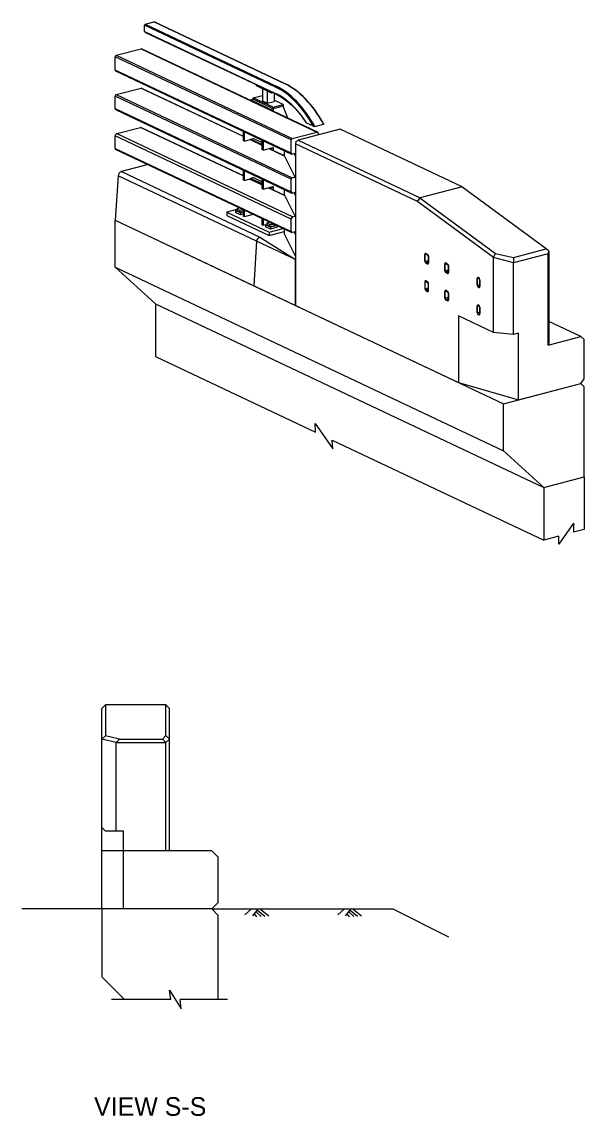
# Model space of a CAD drawing. Extents: x -815.1 to -729.9, y 412.9 to 478.6.
# Drawn here: x -815.08 to -805.43, y 428.85 to 447.63 of the extents above; entities that cross this region are included whole.
import ezdxf

# ---------------------------------------------------------------- set-up
doc = ezdxf.new("R2010")
doc.units = 0
for name, color, linetype in [('rd_PROFILE-FINISH', 7, 'Continuous'), ('rd_PROFILE-OG', 7, 'Continuous'), ('str_Concrete-A', 7, 'Continuous'), ('str_Misc-Steel-A', 7, 'Continuous'), ('str_Misc-Steel-B', 7, 'Continuous'), ('str_Misc-Steel-C', 7, 'Continuous'), ('str_Misc-Steel-D', 7, 'Continuous'), ('str_Misc-Steel-E', 7, 'Continuous'), ('str_Structural-Steel-B', 7, 'Continuous'), ('str_Text-A', 7, 'Continuous')]:
    doc.layers.add(name, color=color, linetype=linetype)

msp = doc.modelspace()

# ---------------------------------------------------------------- linework, layer by layer
at = {"layer": 'rd_PROFILE-FINISH'}
for p, q in [((-813.713, 432.409), (-815.083, 432.409)), ((-811.139, 432.409), (-811.253, 432.307)), ((-811.253, 432.409), (-810.453, 432.409)), ((-811.031, 432.408), (-811.125, 432.288)), ((-811.095, 432.323), (-811.053, 432.272)), ((-811.063, 432.357), (-810.975, 432.277)), ((-811.04, 432.39), (-810.911, 432.284)), ((-810.987, 432.408), (-810.843, 432.289)), ((-809.547, 432.409), (-809.661, 432.307)), ((-809.661, 432.409), (-808.861, 432.409)), ((-809.439, 432.408), (-809.533, 432.288)), ((-809.503, 432.323), (-809.462, 432.272)), ((-809.472, 432.357), (-809.384, 432.277)), ((-809.448, 432.39), (-809.32, 432.284)), ((-809.395, 432.408), (-809.251, 432.289))]:
    msp.add_line(p, q, dxfattribs=at)
at = {"layer": 'rd_PROFILE-OG'}
for p, q in [((-811.824, 432.409), (-808.713, 432.409)), ((-808.713, 432.409), (-807.757, 431.931))]:
    msp.add_line(p, q, dxfattribs=at)
at = {"layer": 'str_Concrete-A'}
for p, q in [((-809.621, 445.789), (-810.342, 445.601)), ((-807.526, 444.799), (-809.621, 445.789)), ((-810.38, 445.577), (-810.385, 445.539)), ((-810.38, 445.577), (-810.342, 445.601)), ((-810.342, 445.601), (-808.247, 444.611)), ((-810.385, 445.539), (-810.385, 442.763)), ((-808.293, 444.55), (-810.385, 445.539)), ((-812.913, 445.182), (-813.374, 445.061)), ((-813.374, 445.061), (-810.997, 443.938)), ((-813.431, 444.99), (-813.481, 444.226)), ((-811.054, 443.867), (-813.431, 444.99)), ((-807.526, 444.799), (-808.247, 444.611)), ((-806.083, 443.736), (-807.53, 444.798)), ((-806.987, 443.588), (-808.308, 444.558)), ((-808.293, 444.55), (-808.247, 444.611)), ((-808.251, 444.61), (-806.954, 443.658)), ((-813.481, 444.226), (-811.103, 443.102)), ((-813.481, 444.226), (-806.816, 441.076)), ((-813.481, 443.419), (-813.481, 444.226)), ((-810.997, 443.938), (-810.385, 443.551)), ((-811.054, 443.867), (-811.103, 443.102)), ((-810.385, 443.551), (-811.054, 443.867)), ((-810.385, 443.551), (-811.054, 443.867)), ((-806.642, 443.59), (-806.083, 443.736)), ((-806.045, 443.704), (-806.083, 443.736)), ((-806.045, 443.704), (-806.051, 443.651)), ((-806.04, 443.696), (-806.045, 443.704)), ((-806.04, 443.696), (-806.04, 442.11)), ((-806.987, 443.588), (-806.954, 443.658)), ((-806.987, 442.301), (-806.987, 443.588)), ((-806.643, 443.497), (-806.987, 443.588)), ((-806.954, 443.658), (-806.642, 443.59)), ((-806.051, 443.651), (-806.643, 443.497)), ((-806.642, 443.59), (-806.643, 443.497)), ((-806.051, 442.083), (-806.051, 443.651)), ((-813.481, 443.419), (-806.816, 440.269)), ((-812.789, 442.792), (-813.481, 443.419)), ((-806.643, 442.266), (-806.643, 443.497)), ((-812.789, 442.792), (-806.124, 439.642)), ((-812.789, 442.792), (-812.789, 441.889)), ((-810.385, 442.763), (-807.588, 441.441)), ((-807.588, 442.585), (-807.588, 441.441)), ((-806.987, 442.301), (-807.588, 442.585)), ((-805.489, 442.23), (-806.04, 442.491)), ((-806.643, 442.266), (-806.987, 442.301)), ((-806.556, 442.288), (-806.643, 442.266)), ((-806.556, 441.144), (-806.556, 442.288)), ((-806.051, 442.083), (-805.489, 442.23)), ((-805.431, 442.178), (-805.489, 442.23)), ((-806.051, 442.083), (-806.04, 442.11)), ((-805.431, 441.505), (-805.431, 442.178)), ((-812.789, 441.889), (-810.04, 440.59)), ((-807.588, 441.441), (-806.556, 441.144)), ((-805.489, 441.423), (-805.431, 441.505)), ((-806.816, 441.076), (-805.489, 441.423)), ((-806.556, 441.144), (-805.489, 441.423)), ((-805.431, 441.371), (-805.489, 441.423)), ((-805.431, 439.823), (-805.431, 441.371)), ((-806.816, 440.269), (-806.816, 441.076)), ((-810.04, 440.59), (-810.05, 440.74)), ((-810.05, 440.74), (-809.745, 440.305)), ((-809.745, 440.305), (-809.755, 440.455)), ((-809.755, 440.455), (-806.124, 438.739)), ((-806.816, 440.269), (-806.124, 439.642)), ((-806.124, 439.642), (-805.431, 439.823)), ((-805.431, 439.823), (-805.431, 438.92)), ((-806.124, 439.642), (-806.124, 438.739)), ((-805.615, 439.027), (-805.867, 438.669)), ((-805.615, 439.027), (-805.611, 438.873)), ((-805.431, 438.92), (-805.611, 438.873)), ((-805.867, 438.806), (-806.124, 438.739)), ((-805.867, 438.669), (-805.867, 438.806)), ((-813.713, 435.846), (-813.65, 435.909)), ((-813.713, 432.409), (-813.713, 435.846)), ((-812.609, 435.909), (-813.65, 435.909)), ((-813.65, 435.909), (-813.65, 435.381)), ((-812.546, 435.846), (-812.609, 435.909)), ((-812.609, 435.388), (-812.609, 435.909)), ((-812.546, 433.409), (-812.546, 435.846)), ((-813.713, 435.325), (-813.65, 435.381)), ((-813.463, 435.263), (-813.713, 435.325)), ((-813.408, 435.325), (-813.65, 435.381)), ((-813.463, 435.263), (-813.408, 435.325)), ((-813.463, 433.742), (-813.463, 435.263)), ((-813.463, 435.263), (-812.609, 435.263)), ((-813.408, 435.325), (-812.671, 435.325)), ((-812.671, 435.325), (-812.609, 435.388)), ((-812.671, 435.325), (-812.609, 435.263)), ((-812.609, 435.388), (-812.546, 435.325)), ((-812.609, 435.263), (-812.546, 435.325)), ((-812.609, 433.409), (-812.609, 435.263)), ((-813.65, 433.742), (-813.713, 433.804)), ((-813.338, 433.742), (-813.65, 433.742)), ((-813.338, 432.409), (-813.338, 433.742)), ((-812.609, 433.409), (-813.713, 433.409)), ((-811.824, 433.409), (-812.609, 433.409)), ((-811.824, 433.409), (-811.713, 433.297)), ((-811.713, 432.52), (-811.713, 433.297)), ((-811.824, 432.409), (-811.713, 432.52)), ((-813.713, 432.409), (-813.713, 431.242)), ((-811.824, 432.409), (-813.713, 432.409)), ((-811.824, 432.409), (-811.713, 432.297)), ((-811.713, 430.853), (-811.713, 432.297)), ((-813.324, 430.853), (-813.713, 431.242)), ((-812.527, 430.853), (-813.544, 430.853)), ((-811.552, 430.853), (-812.367, 430.853))]:
    msp.add_line(p, q, dxfattribs=at)
for points in [[(-811.103, 443.102), (-810.385, 442.763), (-810.385, 443.551)], [(-812.527, 430.853), (-812.547, 431.013), (-812.347, 430.693), (-812.367, 430.853)]]:
    msp.add_lwpolyline(points, dxfattribs=at)
for centre in [(-813.374, 444.994), (-810.997, 443.871)]:
    msp.add_ellipse(centre, major_axis=(0.0307, 0.065), ratio=0.751434, start_param=0.561387, end_param=1.967099, dxfattribs=at)
at = {"layer": 'str_Misc-Steel-A'}
for p, q in [((-811.056, 446.531), (-811.056, 446.551)), ((-810.798, 446.409), (-811.056, 446.531)), ((-811.113, 446.329), (-810.955, 446.37)), ((-810.77, 446.167), (-811.113, 446.329)), ((-811.113, 446.304), (-811.113, 446.329)), ((-810.955, 446.484), (-810.955, 446.276)), ((-810.87, 446.443), (-810.87, 446.235)), ((-810.798, 446.409), (-810.798, 446.43)), ((-810.761, 446.419), (-810.798, 446.409)), ((-810.754, 446.416), (-810.754, 446.265)), ((-811.156, 446.292), (-811.113, 446.304)), ((-810.813, 446.13), (-811.156, 446.292)), ((-811.156, 446.279), (-811.156, 446.292)), ((-810.77, 446.141), (-811.113, 446.304)), ((-810.955, 446.276), (-810.87, 446.235)), ((-810.87, 446.235), (-810.754, 446.265)), ((-810.813, 446.13), (-810.77, 446.141)), ((-810.77, 446.167), (-810.597, 446.212)), ((-810.597, 446.187), (-810.77, 446.141)), ((-810.77, 446.141), (-810.77, 446.167)), ((-810.597, 446.212), (-810.754, 446.286)), ((-810.597, 446.212), (-810.597, 446.187)), ((-810.813, 446.117), (-810.813, 446.13)), ((-811.156, 445.619), (-811.113, 445.631)), ((-811.156, 445.61), (-811.156, 445.619)), ((-810.964, 445.529), (-811.156, 445.619)), ((-810.964, 445.56), (-811.113, 445.631)), ((-810.813, 445.457), (-810.825, 445.463)), ((-810.813, 445.457), (-810.77, 445.469)), ((-810.813, 445.448), (-810.813, 445.457)), ((-810.77, 445.469), (-810.782, 445.474)), ((-811.156, 444.946), (-811.113, 444.958)), ((-811.156, 444.932), (-811.156, 444.946)), ((-810.964, 444.856), (-811.156, 444.946)), ((-810.964, 444.888), (-811.113, 444.958)), ((-810.813, 444.784), (-810.825, 444.79)), ((-810.813, 444.784), (-810.77, 444.796)), ((-810.813, 444.769), (-810.813, 444.784)), ((-810.77, 444.796), (-810.782, 444.801)), ((-810.77, 444.796), (-810.77, 444.749)), ((-811.415, 444.393), (-811.391, 444.399)), ((-811.415, 444.393), (-811.415, 444.359)), ((-811.329, 444.353), (-811.415, 444.393)), ((-811.329, 444.319), (-811.415, 444.359)), ((-811.391, 444.418), (-811.361, 444.443)), ((-811.391, 444.418), (-811.391, 444.385)), ((-811.345, 444.396), (-811.391, 444.418)), ((-811.345, 444.363), (-811.391, 444.385)), ((-811.361, 444.443), (-811.358, 444.444)), ((-811.286, 444.399), (-811.345, 444.396)), ((-811.345, 444.396), (-811.345, 444.363)), ((-811.286, 444.365), (-811.345, 444.363)), ((-811.286, 444.364), (-811.329, 444.353)), ((-811.329, 444.353), (-811.329, 444.319)), ((-811.286, 444.33), (-811.329, 444.319)), ((-811.265, 444.221), (-811.286, 444.231)), ((-810.9, 444.15), (-810.877, 444.156)), ((-810.9, 444.15), (-810.9, 444.116)), ((-810.814, 444.109), (-810.9, 444.15)), ((-810.814, 444.076), (-810.9, 444.116)), ((-810.877, 444.175), (-810.846, 444.2)), ((-810.877, 444.175), (-810.877, 444.142)), ((-810.831, 444.153), (-810.877, 444.175)), ((-810.831, 444.12), (-810.877, 444.142)), ((-810.846, 444.2), (-810.843, 444.2)), ((-810.753, 444.156), (-810.831, 444.153)), ((-810.831, 444.153), (-810.831, 444.12)), ((-810.753, 444.123), (-810.831, 444.12)), ((-810.765, 444.122), (-810.814, 444.109)), ((-810.814, 444.109), (-810.814, 444.076)), ((-810.699, 444.106), (-810.814, 444.076)), ((-810.752, 444.157), (-810.753, 444.156)), ((-810.753, 444.156), (-810.753, 444.123)), ((-810.726, 444.145), (-810.753, 444.123)), ((-810.709, 444.137), (-810.748, 444.127)), ((-810.699, 444.132), (-810.699, 444.106))]:
    msp.add_line(p, q, dxfattribs=at)
at = {"layer": 'str_Misc-Steel-B'}
for p, q in [((-811.391, 444.413), (-811.566, 444.367)), ((-811.566, 444.367), (-811.566, 444.308)), ((-811.566, 444.367), (-810.837, 444.023)), ((-811.566, 444.308), (-810.837, 443.964)), ((-810.837, 444.023), (-810.599, 444.085)), ((-810.837, 443.964), (-810.581, 444.031)), ((-810.837, 444.023), (-810.837, 443.964))]:
    msp.add_line(p, q, dxfattribs=at)
at = {"layer": 'str_Misc-Steel-C'}
for p, q in [((-808.166, 443.524), (-808.166, 443.64)), ((-808.14, 443.641), (-808.158, 443.636)), ((-808.158, 443.52), (-808.158, 443.636)), ((-808.11, 443.533), (-808.158, 443.52)), ((-808.15, 443.658), (-808.119, 443.643)), ((-808.15, 443.646), (-808.119, 443.631)), ((-808.11, 443.513), (-808.15, 443.503)), ((-808.11, 443.613), (-808.11, 443.497)), ((-808.102, 443.61), (-808.102, 443.493)), ((-808.119, 443.488), (-808.15, 443.503)), ((-808.119, 443.475), (-808.15, 443.49)), ((-807.823, 443.362), (-807.823, 443.478)), ((-807.797, 443.479), (-807.815, 443.474)), ((-807.815, 443.358), (-807.815, 443.474)), ((-807.767, 443.371), (-807.815, 443.358)), ((-807.807, 443.496), (-807.776, 443.481)), ((-807.807, 443.483), (-807.776, 443.469)), ((-807.767, 443.351), (-807.807, 443.341)), ((-807.776, 443.326), (-807.807, 443.341)), ((-807.776, 443.313), (-807.807, 443.328)), ((-807.767, 443.451), (-807.767, 443.335)), ((-807.759, 443.448), (-807.759, 443.331)), ((-808.166, 443.169), (-808.166, 443.053)), ((-808.14, 443.17), (-808.158, 443.165)), ((-808.158, 443.049), (-808.158, 443.165)), ((-808.119, 443.172), (-808.15, 443.187)), ((-808.15, 443.175), (-808.119, 443.16)), ((-808.11, 443.142), (-808.11, 443.026)), ((-808.102, 443.022), (-808.102, 443.139)), ((-807.266, 443.111), (-807.266, 443.227)), ((-807.237, 443.231), (-807.261, 443.225)), ((-807.261, 443.108), (-807.261, 443.225)), ((-807.249, 443.245), (-807.24, 443.241)), ((-807.249, 443.237), (-807.24, 443.232)), ((-807.228, 443.209), (-807.228, 443.093)), ((-807.223, 443.207), (-807.223, 443.091)), ((-808.11, 443.062), (-808.158, 443.049)), ((-808.11, 443.042), (-808.15, 443.032)), ((-808.119, 443.017), (-808.15, 443.032)), ((-808.15, 443.019), (-808.119, 443.004)), ((-807.823, 442.891), (-807.823, 443.007)), ((-807.797, 443.008), (-807.815, 443.003)), ((-807.815, 442.887), (-807.815, 443.003)), ((-807.807, 443.025), (-807.776, 443.01)), ((-807.807, 443.012), (-807.776, 442.998)), ((-807.767, 442.98), (-807.767, 442.864)), ((-807.759, 442.977), (-807.759, 442.86)), ((-807.228, 443.117), (-807.261, 443.108)), ((-807.229, 443.091), (-807.249, 443.086)), ((-807.24, 443.081), (-807.249, 443.086)), ((-807.24, 443.073), (-807.249, 443.077)), ((-807.767, 442.9), (-807.815, 442.887)), ((-807.767, 442.88), (-807.807, 442.869)), ((-807.776, 442.855), (-807.807, 442.869)), ((-807.776, 442.842), (-807.807, 442.857)), ((-807.266, 442.64), (-807.266, 442.756)), ((-807.237, 442.76), (-807.261, 442.754)), ((-807.249, 442.774), (-807.24, 442.77)), ((-807.249, 442.766), (-807.24, 442.761)), ((-807.261, 442.637), (-807.261, 442.754)), ((-807.228, 442.646), (-807.261, 442.637)), ((-807.229, 442.62), (-807.249, 442.614)), ((-807.24, 442.61), (-807.249, 442.615)), ((-807.24, 442.601), (-807.249, 442.606)), ((-807.228, 442.738), (-807.228, 442.622)), ((-807.223, 442.736), (-807.223, 442.62))]:
    msp.add_line(p, q, dxfattribs=at)
for centre, major_axis, start_param, end_param in [((-808.15, 443.632), (-0.007, 0.0269), 5.845917, 7.416713), ((-808.15, 443.516), (-0.007, 0.0269), 1.133528, 2.704324), ((-808.15, 443.632), (0.0036, -0.0139), 2.704324, 4.27512), ((-808.15, 443.516), (0.0036, -0.0139), 4.27512, 5.845917), ((-808.119, 443.617), (-0.007, 0.0269), 4.27512, 5.845917), ((-808.119, 443.617), (-0.0036, 0.0139), 4.27512, 5.845917), ((-808.119, 443.501), (-0.0036, 0.0139), 2.704324, 4.27512), ((-808.119, 443.501), (-0.007, 0.0269), 2.704324, 4.27512), ((-807.807, 443.47), (0.007, -0.0269), 2.704324, 4.27512), ((-807.807, 443.354), (0.007, -0.0269), 4.27512, 5.845917), ((-807.807, 443.47), (0.0036, -0.0139), 2.704324, 4.27512), ((-807.807, 443.354), (0.0036, -0.0139), 4.27512, 5.845917), ((-807.776, 443.455), (-0.007, 0.0269), 4.27512, 5.845917), ((-807.776, 443.455), (-0.0036, 0.0139), 4.27512, 5.845917), ((-807.776, 443.339), (-0.0036, 0.0139), 2.704324, 4.27512), ((-807.776, 443.339), (-0.007, 0.0269), 2.704324, 4.27512), ((-808.15, 443.161), (-0.007, 0.0269), 5.845917, 7.416713), ((-808.15, 443.161), (0.0036, -0.0139), 2.704324, 4.27512), ((-808.119, 443.146), (-0.007, 0.0269), 4.27512, 5.845917), ((-808.119, 443.146), (-0.0036, 0.0139), 4.27512, 5.845917), ((-807.249, 443.219), (0.007, -0.0269), 2.704324, 4.27512), ((-807.249, 443.219), (0.0048, -0.0182), 2.704324, 4.27512), ((-807.24, 443.215), (-0.007, 0.0269), 4.27512, 5.845917), ((-807.24, 443.215), (-0.0048, 0.0182), 4.27512, 5.845917), ((-808.15, 443.045), (-0.007, 0.0269), 1.133528, 2.704324), ((-808.15, 443.045), (0.0036, -0.0139), 4.27512, 5.845917), ((-808.119, 443.03), (-0.0036, 0.0139), 2.704324, 4.27512), ((-808.119, 443.03), (-0.007, 0.0269), 2.704324, 4.27512), ((-807.807, 442.999), (0.007, -0.0269), 2.704324, 4.27512), ((-807.807, 442.999), (0.0036, -0.0139), 2.704324, 4.27512), ((-807.776, 442.984), (-0.007, 0.0269), 4.27512, 5.845917), ((-807.776, 442.984), (-0.0036, 0.0139), 4.27512, 5.845917), ((-807.249, 443.103), (0.007, -0.0269), 4.27512, 5.845917), ((-807.249, 443.103), (0.0048, -0.0182), 4.27512, 5.845917), ((-807.24, 443.099), (-0.0048, 0.0182), 2.704324, 4.27512), ((-807.24, 443.099), (-0.007, 0.0269), 2.704324, 4.27512), ((-807.807, 442.883), (0.007, -0.0269), 4.27512, 5.845917), ((-807.807, 442.883), (0.0036, -0.0139), 4.27512, 5.845917), ((-807.776, 442.868), (-0.0036, 0.0139), 2.704324, 4.27512), ((-807.776, 442.868), (-0.007, 0.0269), 2.704324, 4.27512), ((-807.249, 442.748), (0.007, -0.0269), 2.704324, 4.27512), ((-807.249, 442.748), (0.0048, -0.0182), 2.704324, 4.27512), ((-807.24, 442.744), (-0.007, 0.0269), 4.27512, 5.845917), ((-807.24, 442.744), (-0.0048, 0.0182), 4.27512, 5.845917), ((-807.249, 442.632), (0.007, -0.0269), 4.27512, 5.845917), ((-807.249, 442.632), (0.0048, -0.0182), 4.27512, 5.845917), ((-807.24, 442.628), (-0.0048, 0.0182), 2.704324, 4.27512), ((-807.24, 442.628), (-0.007, 0.0269), 2.704324, 4.27512)]:
    msp.add_ellipse(centre, major_axis=major_axis, ratio=0.55854, start_param=start_param, end_param=end_param, dxfattribs=at)
at = {"layer": 'str_Misc-Steel-D'}
for p, q in [((-810.77, 446.141), (-811.113, 446.304)), ((-810.597, 446.187), (-810.77, 446.141)), ((-810.77, 446.141), (-810.77, 446.097)), ((-810.515, 445.976), (-810.597, 446.187)), ((-811.286, 445.755), (-811.286, 445.594)), ((-811.265, 445.584), (-811.286, 445.594)), ((-811.265, 445.745), (-811.265, 445.584)), ((-811.265, 445.584), (-811.156, 445.612)), ((-810.964, 445.603), (-810.964, 445.442)), ((-810.943, 445.593), (-810.943, 445.432)), ((-810.943, 445.432), (-810.964, 445.442)), ((-810.943, 445.432), (-810.77, 445.477)), ((-810.77, 445.477), (-810.77, 445.428)), ((-810.77, 445.469), (-810.77, 445.428)), ((-811.286, 445.088), (-811.286, 444.921)), ((-811.265, 445.078), (-811.265, 444.911)), ((-811.265, 444.911), (-811.286, 444.921)), ((-811.265, 444.911), (-811.156, 444.939)), ((-811.103, 444.953), (-811.092, 444.956)), ((-811.092, 444.956), (-811.092, 444.948)), ((-810.964, 444.936), (-810.964, 444.769)), ((-810.943, 444.926), (-810.943, 444.759)), ((-810.943, 444.759), (-810.964, 444.769)), ((-810.943, 444.759), (-810.77, 444.804)), ((-810.77, 444.804), (-810.77, 444.749)), ((-811.286, 444.41), (-811.286, 444.299)), ((-811.265, 444.288), (-811.286, 444.299)), ((-811.265, 444.399), (-811.265, 444.288)), ((-811.113, 444.328), (-811.265, 444.288)), ((-810.964, 444.258), (-810.964, 444.147)), ((-810.943, 444.137), (-810.964, 444.147)), ((-810.943, 444.247), (-810.943, 444.137)), ((-810.9, 444.148), (-810.943, 444.137))]:
    msp.add_line(p, q, dxfattribs=at)
at = {"layer": 'str_Misc-Steel-E'}
for p, q in [((-810.727, 446.512), (-812.976, 447.575)), ((-812.976, 447.466), (-812.976, 447.575)), ((-812.976, 447.466), (-810.727, 446.403)), ((-812.971, 447.456), (-810.722, 446.394)), ((-812.965, 447.591), (-812.814, 447.63)), ((-812.965, 447.591), (-810.716, 446.528)), ((-810.565, 446.567), (-812.814, 447.63)), ((-812.814, 447.63), (-810.565, 446.567)), ((-812.808, 447.63), (-810.559, 446.567)), ((-810.078, 445.84), (-810.194, 445.894)), ((-810.054, 445.836), (-809.903, 445.876))]:
    msp.add_line(p, q, dxfattribs=at)
for centre, major_axis, ratio, start_param, end_param in [((-812.965, 447.578), (-0.0057, -0.0122), 0.751434, 3.70298, 5.273776), ((-812.965, 447.469), (-0.0057, -0.0122), 0.751434, 5.273776, 6.283185), ((-812.814, 447.618), (-0.0057, -0.0122), 0.751434, 3.141593, 3.70298), ((-810.727, 444.91), (-0.432, 1.656), 0.55854, 5.15661, 5.845917), ((-810.716, 444.912), (-0.436, 1.669), 0.55854, 5.147244, 5.845917), ((-810.565, 444.952), (-0.436, 1.669), 0.55854, 5.147244, 5.845917), ((-810.559, 444.964), (-0.432, 1.656), 0.55854, 5.14981, 5.845917), ((-810.726, 444.915), (-0.401, 1.537), 0.55854, 5.249416, 5.846578)]:
    msp.add_ellipse(centre, major_axis=major_axis, ratio=ratio, start_param=start_param, end_param=end_param, dxfattribs=at)
for points in [[(-810.722, 446.394), (-810.536, 446.306), (-810.357, 446.137), (-810.201, 445.9)], [(-810.194, 445.894), (-810.195, 445.895), (-810.198, 445.896), (-810.2, 445.898), (-810.201, 445.899), (-810.201, 445.9)], [(-810.054, 445.836), (-810.056, 445.836), (-810.061, 445.836), (-810.068, 445.836), (-810.073, 445.838), (-810.076, 445.839), (-810.078, 445.84)], [(-809.904, 445.885), (-809.903, 445.884), (-809.901, 445.883), (-809.899, 445.88), (-809.899, 445.878), (-809.901, 445.877), (-809.903, 445.876)]]:
    msp.add_open_spline(points, degree=3, dxfattribs=at)
at = {"layer": 'str_Structural-Steel-B'}
for p, q in [((-813.463, 447.057), (-813.037, 447.168)), ((-810.017, 445.741), (-813.037, 447.168)), ((-813.037, 447.168), (-810.017, 445.741)), ((-810.007, 445.74), (-813.028, 447.167)), ((-810.46, 445.604), (-813.481, 447.031)), ((-813.481, 446.804), (-813.481, 447.031)), ((-813.463, 447.057), (-810.442, 445.629)), ((-813.481, 446.804), (-810.46, 445.377)), ((-810.46, 445.377), (-813.481, 446.804)), ((-813.473, 446.789), (-810.452, 445.361)), ((-810.46, 444.931), (-813.481, 446.358)), ((-813.481, 446.144), (-813.481, 446.358)), ((-813.463, 446.384), (-813.037, 446.495)), ((-813.463, 446.384), (-810.442, 444.957)), ((-813.037, 446.495), (-811.286, 445.668)), ((-813.028, 446.495), (-811.286, 445.671)), ((-813.481, 446.144), (-810.46, 444.716)), ((-813.481, 446.144), (-810.46, 444.716)), ((-813.467, 446.119), (-810.447, 444.691)), ((-813.452, 445.714), (-813.048, 445.82)), ((-811.286, 444.987), (-813.048, 445.82)), ((-811.286, 444.987), (-813.048, 445.82)), ((-813.033, 445.818), (-811.286, 444.993)), ((-810.46, 444.245), (-813.481, 445.673)), ((-813.481, 445.458), (-813.481, 445.673)), ((-813.452, 445.714), (-810.431, 444.287)), ((-811.164, 445.61), (-810.964, 445.516)), ((-811.159, 445.611), (-810.964, 445.519)), ((-810.46, 445.377), (-810.46, 445.604)), ((-810.442, 445.629), (-810.017, 445.741)), ((-809.999, 445.724), (-809.999, 445.69)), ((-813.481, 445.458), (-810.581, 444.088)), ((-813.481, 445.458), (-810.46, 444.031)), ((-810.452, 444.015), (-813.473, 445.443)), ((-810.843, 445.458), (-810.578, 445.333)), ((-810.838, 445.46), (-810.581, 445.338)), ((-810.581, 445.422), (-810.581, 445.339)), ((-810.581, 445.339), (-810.385, 444.951)), ((-810.385, 445.375), (-810.442, 445.36)), ((-810.409, 445.369), (-810.385, 445.321)), ((-810.964, 444.835), (-811.175, 444.934)), ((-811.167, 444.936), (-810.964, 444.841)), ((-810.46, 444.716), (-810.46, 444.931)), ((-810.442, 444.957), (-810.394, 444.969)), ((-810.573, 444.65), (-810.854, 444.782)), ((-810.845, 444.785), (-810.577, 444.658)), ((-810.581, 444.755), (-810.581, 444.666)), ((-810.581, 444.666), (-810.385, 444.278)), ((-810.385, 444.702), (-810.431, 444.69)), ((-810.409, 444.696), (-810.385, 444.648)), ((-810.431, 444.287), (-810.394, 444.296)), ((-810.581, 444.076), (-810.581, 443.993)), ((-810.46, 444.031), (-810.46, 444.245)), ((-810.581, 443.993), (-810.385, 443.605)), ((-810.385, 444.029), (-810.442, 444.015)), ((-810.409, 444.023), (-810.385, 443.975))]:
    msp.add_line(p, q, dxfattribs=at)
for centre, major_axis, start_param, end_param in [((-813.037, 447.147), (-0.0096, -0.0203), 3.141593, 3.70298), ((-813.463, 447.036), (-0.0096, -0.0203), 3.70298, 5.273776), ((-813.463, 446.809), (-0.0096, -0.0203), 5.273776, 6.283185), ((-813.463, 446.363), (-0.0096, -0.0203), 3.70298, 5.273776), ((-813.037, 446.474), (-0.0096, -0.0203), 3.141593, 3.70298), ((-813.452, 446.152), (-0.0154, -0.0325), 5.273776, 6.283185), ((-813.048, 445.786), (-0.0154, -0.0325), 3.141593, 3.70298), ((-813.452, 445.68), (-0.0154, -0.0325), 3.70298, 5.273776), ((-810.442, 445.608), (-0.0096, -0.0203), 3.70298, 5.273776), ((-810.017, 445.72), (-0.0096, -0.0203), 2.132183, 3.70298), ((-813.463, 445.463), (-0.0096, -0.0203), 5.273776, 6.283185), ((-810.442, 445.381), (-0.0096, -0.0203), 5.273776, 6.844572), ((-810.442, 444.936), (-0.0096, -0.0203), 3.70298, 5.273776), ((-810.431, 444.724), (-0.0154, -0.0325), 5.273776, 6.844572), ((-810.431, 444.253), (-0.0154, -0.0325), 3.70298, 5.273776), ((-810.442, 444.036), (-0.0096, -0.0203), 5.273776, 6.844572)]:
    msp.add_ellipse(centre, major_axis=major_axis, ratio=0.751434, start_param=start_param, end_param=end_param, dxfattribs=at)

# ---------------------------------------------------------------- texts
at = {"layer": 'str_Text-A'}
msp.add_text('VIEW S-S', height=0.32, dxfattribs=at).set_placement((-813.843, 428.859))

doc.saveas('drawing.dxf')
